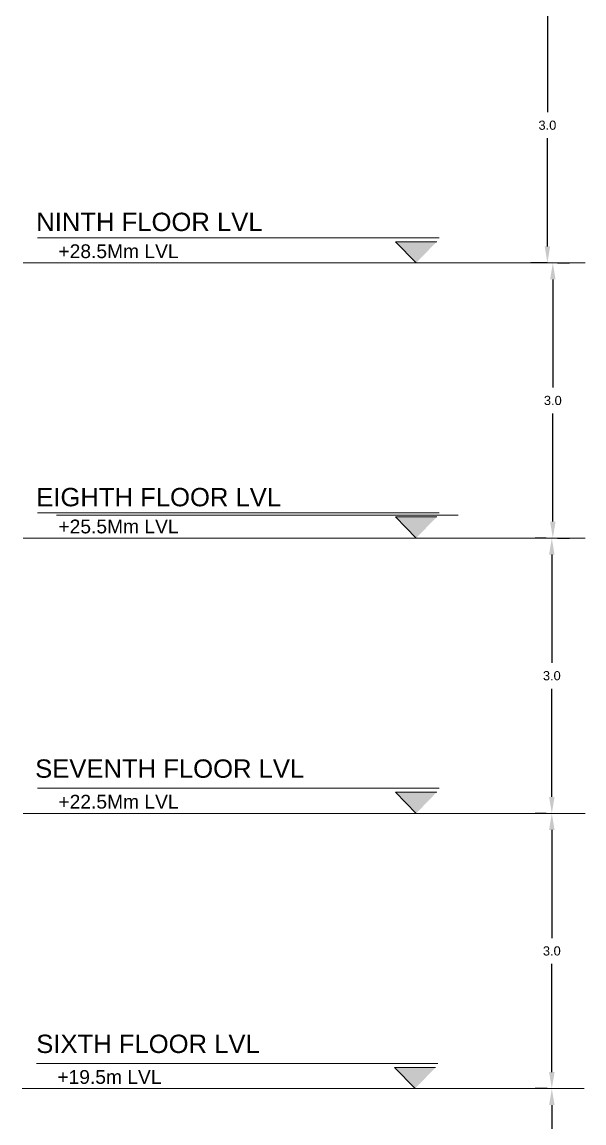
# Model space of a CAD drawing. Header units: metres. Extents: x 29392 to 32022, y 3934 to 33962.
# Drawn here: x 29690.84 to 29696.96, y 4077.81 to 4089.81 of the extents above; entities that cross this region are included whole.
import ezdxf

# ---------------------------------------------------------------- set-up
doc = ezdxf.new("R2010")
doc.units = ezdxf.units.M
doc.linetypes.add('HIDDEN2', pattern=[4.7625, 3.175, -1.5875])
doc.layers.add('NAMES', color=252, linetype='Continuous', lineweight=15)
doc.styles.get("Standard").update_dxf_attribs({"font": 'arial.ttf'})
doc.dimstyles.get("Standard").update_dxf_attribs({"dimtxt": 0.1, "dimasz": 0.18, "dimexe": 0.18, "dimexo": 0.0625, "dimgap": 0.09, "dimtad": 0, "dimtih": 1, "dimtoh": 1, "dimdec": 1, "dimzin": 0, "dimdsep": 46, "dimtxsty": 'Standard', "dimcen": 0.09, "dimadec": 0, "dimazin": 0, "dimtfac": 1, "dimtdec": 1, "dimtofl": 0, "dimtmove": 0, "dimatfit": 3, "dimfxl": 1, "dimtolj": 1, "dimtzin": 0, "dimarcsym": 0})

# ---------------------------------------------------------------- blocks, each defined once
blk = doc.blocks.new('*D336')
at = {"color": 0, "lineweight": -2, "transparency": 16777216}
for p, q in [((29696.564, 4078.185), (29696.433, 4078.185)), ((29696.613, 4078.005), (29696.613, 4076.826)), ((29696.613, 4075.365), (29696.613, 4076.544)), ((29696.564, 4075.185), (29696.433, 4075.185))]:
    blk.add_line(p, q, dxfattribs=at)
at = {"color": 0, "transparency": 16777216}
for points in [[(29696.583, 4078.005), (29696.643, 4078.005), (29696.613, 4078.185)], [(29696.583, 4075.365), (29696.643, 4075.365), (29696.613, 4075.185)]]:
    blk.add_solid(points, dxfattribs=at)
at = {"layer": 'Defpoints', "color": 0, "transparency": 16777216}
for p in [(29696.613, 4078.185), (29696.626, 4078.185), (29696.626, 4075.185)]:
    blk.add_point(p, dxfattribs=at)
at = {"color": 0, "transparency": 16777216, "insert": (29696.613, 4076.685), "char_height": 0.1, "attachment_point": 5}
blk.add_mtext('\\A1;3.0', dxfattribs=at)
blk = doc.blocks.new('*D337')
at = {"color": 0, "lineweight": -2, "transparency": 16777216}
for p, q in [((29696.55, 4081.185), (29696.433, 4081.185)), ((29696.613, 4081.005), (29696.613, 4079.826)), ((29696.613, 4078.365), (29696.613, 4079.544)), ((29696.55, 4078.185), (29696.433, 4078.185))]:
    blk.add_line(p, q, dxfattribs=at)
at = {"color": 0, "transparency": 16777216}
for points in [[(29696.583, 4081.005), (29696.643, 4081.005), (29696.613, 4081.185)], [(29696.583, 4078.365), (29696.643, 4078.365), (29696.613, 4078.185)]]:
    blk.add_solid(points, dxfattribs=at)
at = {"layer": 'Defpoints', "color": 0, "transparency": 16777216}
for p in [(29696.613, 4081.185), (29696.613, 4081.185), (29696.613, 4078.185)]:
    blk.add_point(p, dxfattribs=at)
at = {"color": 0, "transparency": 16777216, "insert": (29696.613, 4079.685), "char_height": 0.1, "attachment_point": 5}
blk.add_mtext('\\A1;3.0', dxfattribs=at)
blk = doc.blocks.new('*D338')
at = {"color": 0, "lineweight": -2, "transparency": 16777216}
for p, q in [((29696.55, 4084.185), (29696.433, 4084.185)), ((29696.613, 4084.005), (29696.613, 4082.826)), ((29696.613, 4081.365), (29696.613, 4082.544)), ((29696.55, 4081.185), (29696.433, 4081.185))]:
    blk.add_line(p, q, dxfattribs=at)
at = {"color": 0, "transparency": 16777216}
for points in [[(29696.583, 4084.005), (29696.643, 4084.005), (29696.613, 4084.185)], [(29696.583, 4081.365), (29696.643, 4081.365), (29696.613, 4081.185)]]:
    blk.add_solid(points, dxfattribs=at)
at = {"layer": 'Defpoints', "color": 0, "transparency": 16777216}
for p in [(29696.613, 4084.185), (29696.613, 4084.185), (29696.613, 4081.185)]:
    blk.add_point(p, dxfattribs=at)
at = {"color": 0, "transparency": 16777216, "insert": (29696.613, 4082.685), "char_height": 0.1, "attachment_point": 5}
blk.add_mtext('\\A1;3.0', dxfattribs=at)
blk = doc.blocks.new('*D339')
at = {"color": 0, "lineweight": -2, "transparency": 16777216}
for p, q in [((29696.675, 4087.185), (29696.804, 4087.185)), ((29696.624, 4087.005), (29696.624, 4085.826)), ((29696.624, 4084.365), (29696.624, 4085.544)), ((29696.675, 4084.185), (29696.804, 4084.185))]:
    blk.add_line(p, q, dxfattribs=at)
at = {"color": 0, "transparency": 16777216}
for points in [[(29696.594, 4087.005), (29696.654, 4087.005), (29696.624, 4087.185)], [(29696.594, 4084.365), (29696.654, 4084.365), (29696.624, 4084.185)]]:
    blk.add_solid(points, dxfattribs=at)
at = {"layer": 'Defpoints', "color": 0, "transparency": 16777216}
for p in [(29696.613, 4087.185), (29696.624, 4087.185), (29696.613, 4084.185)]:
    blk.add_point(p, dxfattribs=at)
at = {"color": 0, "transparency": 16777216, "insert": (29696.624, 4085.685), "char_height": 0.1, "attachment_point": 5}
blk.add_mtext('\\A1;3.0', dxfattribs=at)
blk = doc.blocks.new('*D340')
at = {"color": 0, "lineweight": -2, "transparency": 16777216}
for p, q in [((29696.562, 4090.185), (29696.385, 4090.185)), ((29696.565, 4090.005), (29696.565, 4088.826)), ((29696.565, 4087.365), (29696.565, 4088.544)), ((29696.562, 4087.185), (29696.385, 4087.185))]:
    blk.add_line(p, q, dxfattribs=at)
at = {"color": 0, "transparency": 16777216}
for points in [[(29696.535, 4090.005), (29696.595, 4090.005), (29696.565, 4090.185)], [(29696.535, 4087.365), (29696.595, 4087.365), (29696.565, 4087.185)]]:
    blk.add_solid(points, dxfattribs=at)
at = {"layer": 'Defpoints', "color": 0, "transparency": 16777216}
for p in [(29696.565, 4090.185), (29696.624, 4090.185), (29696.624, 4087.185)]:
    blk.add_point(p, dxfattribs=at)
at = {"color": 0, "transparency": 16777216, "insert": (29696.565, 4088.685), "char_height": 0.1, "attachment_point": 5}
blk.add_mtext('\\A1;3.0', dxfattribs=at)

msp = doc.modelspace()

# ---------------------------------------------------------------- hatches: boundary and pattern name
at = {"layer": 'NAMES', "linetype": 'Continuous', "lineweight": 20, "ltscale": 2, "transparency": 16777216}
h = msp.add_hatch(color=7, dxfattribs=at)
h.dxf.hatch_style = 1
h.paths.add_polyline_path([(29695.358, 4087.416), (29695.134, 4087.185), (29694.909, 4087.416)])
h = msp.add_hatch(color=7, dxfattribs=at)
h.dxf.hatch_style = 1
h.paths.add_polyline_path([(29695.358, 4084.416), (29695.134, 4084.185), (29694.909, 4084.416)])
h = msp.add_hatch(color=7, dxfattribs=at)
h.dxf.hatch_style = 1
h.paths.add_polyline_path([(29695.358, 4081.416), (29695.134, 4081.185), (29694.909, 4081.416)])
h = msp.add_hatch(color=7, dxfattribs=at)
h.dxf.hatch_style = 1
h.paths.add_polyline_path([(29695.346, 4078.416), (29695.122, 4078.185), (29694.897, 4078.416)])

# ---------------------------------------------------------------- linework, layer by layer
at = {"layer": 'NAMES', "color": 7, "linetype": 'Continuous', "lineweight": 20, "ltscale": 2, "transparency": 16777216}
for p, q in [((29693.321, 4087.459), (29691.006, 4087.459)), ((29695.383, 4087.459), (29691.006, 4087.459)), ((29695.134, 4087.185), (29694.909, 4087.416)), ((29695.358, 4087.416), (29694.909, 4087.416)), ((29693.321, 4084.459), (29691.006, 4084.459)), ((29695.383, 4084.459), (29691.006, 4084.459)), ((29695.59, 4084.436), (29691.213, 4084.436)), ((29695.134, 4084.185), (29694.909, 4084.416)), ((29695.358, 4084.416), (29694.909, 4084.416)), ((29693.321, 4081.459), (29691.006, 4081.459)), ((29695.383, 4081.459), (29691.006, 4081.459)), ((29695.134, 4081.185), (29694.909, 4081.416)), ((29695.358, 4081.416), (29694.909, 4081.416)), ((29693.309, 4078.459), (29690.993, 4078.459)), ((29695.371, 4078.459), (29690.993, 4078.459)), ((29695.122, 4078.185), (29694.897, 4078.416)), ((29695.346, 4078.416), (29694.897, 4078.416))]:
    msp.add_line(p, q, dxfattribs=at)
at = {"layer": 'NAMES', "color": 7, "linetype": 'HIDDEN2', "lineweight": 20, "ltscale": 25, "transparency": 16777216}
for p, q in [((29696.976, 4087.185), (29690.848, 4087.185)), ((29696.976, 4084.185), (29690.848, 4084.185)), ((29696.976, 4081.185), (29690.848, 4081.185)), ((29696.964, 4078.185), (29690.836, 4078.185))]:
    msp.add_line(p, q, dxfattribs=at)

# ---------------------------------------------------------------- texts
at = {"layer": 'NAMES', "color": 7, "linetype": 'Continuous', "lineweight": 20, "ltscale": 2, "transparency": 16777216}
for s, height, p in [('NINTH FLOOR LVL', 0.2, (29690.991, 4087.532)), ('+28.5Mm LVL', 0.15, (29691.233, 4087.237)), ('EIGHTH FLOOR LVL', 0.2, (29690.991, 4084.532)), ('+25.5Mm LVL', 0.15, (29691.233, 4084.237)), ('SEVENTH FLOOR LVL', 0.2, (29690.979, 4081.573)), ('+22.5Mm LVL', 0.15, (29691.233, 4081.237)), ('SIXTH FLOOR LVL', 0.2, (29690.991, 4078.573)), ('+19.5m LVL', 0.15, (29691.221, 4078.237))]:
    msp.add_text(s, height=height, dxfattribs=at).set_placement(p)

# ---------------------------------------------------------------- dimensions: what is measured, and where the dimension line sits
at = {"color": 251, "true_color": 0x636466}
for base, p1, p2, picture, middle in [((29696.565, 4090.185), (29696.624, 4087.185), (29696.624, 4090.185), '*D340', (29696.565, 4088.685)), ((29696.624, 4087.185), (29696.613, 4084.185), (29696.613, 4087.185), '*D339', (29696.624, 4085.685)), ((29696.613, 4084.185), (29696.613, 4081.185), (29696.613, 4084.185), '*D338', (29696.613, 4082.685)), ((29696.613, 4081.185), (29696.613, 4078.185), (29696.613, 4081.185), '*D337', (29696.613, 4079.685)), ((29696.613, 4078.185), (29696.626, 4075.185), (29696.626, 4078.185), '*D336', (29696.613, 4076.685))]:
    dim = msp.add_linear_dim(base=base, p1=p1, p2=p2, angle=90, dimstyle='Standard', dxfattribs=at)
    dim.commit()
    dim.dimension.update_dxf_attribs({"geometry": picture, "text_midpoint": middle})

doc.saveas('drawing.dxf')
